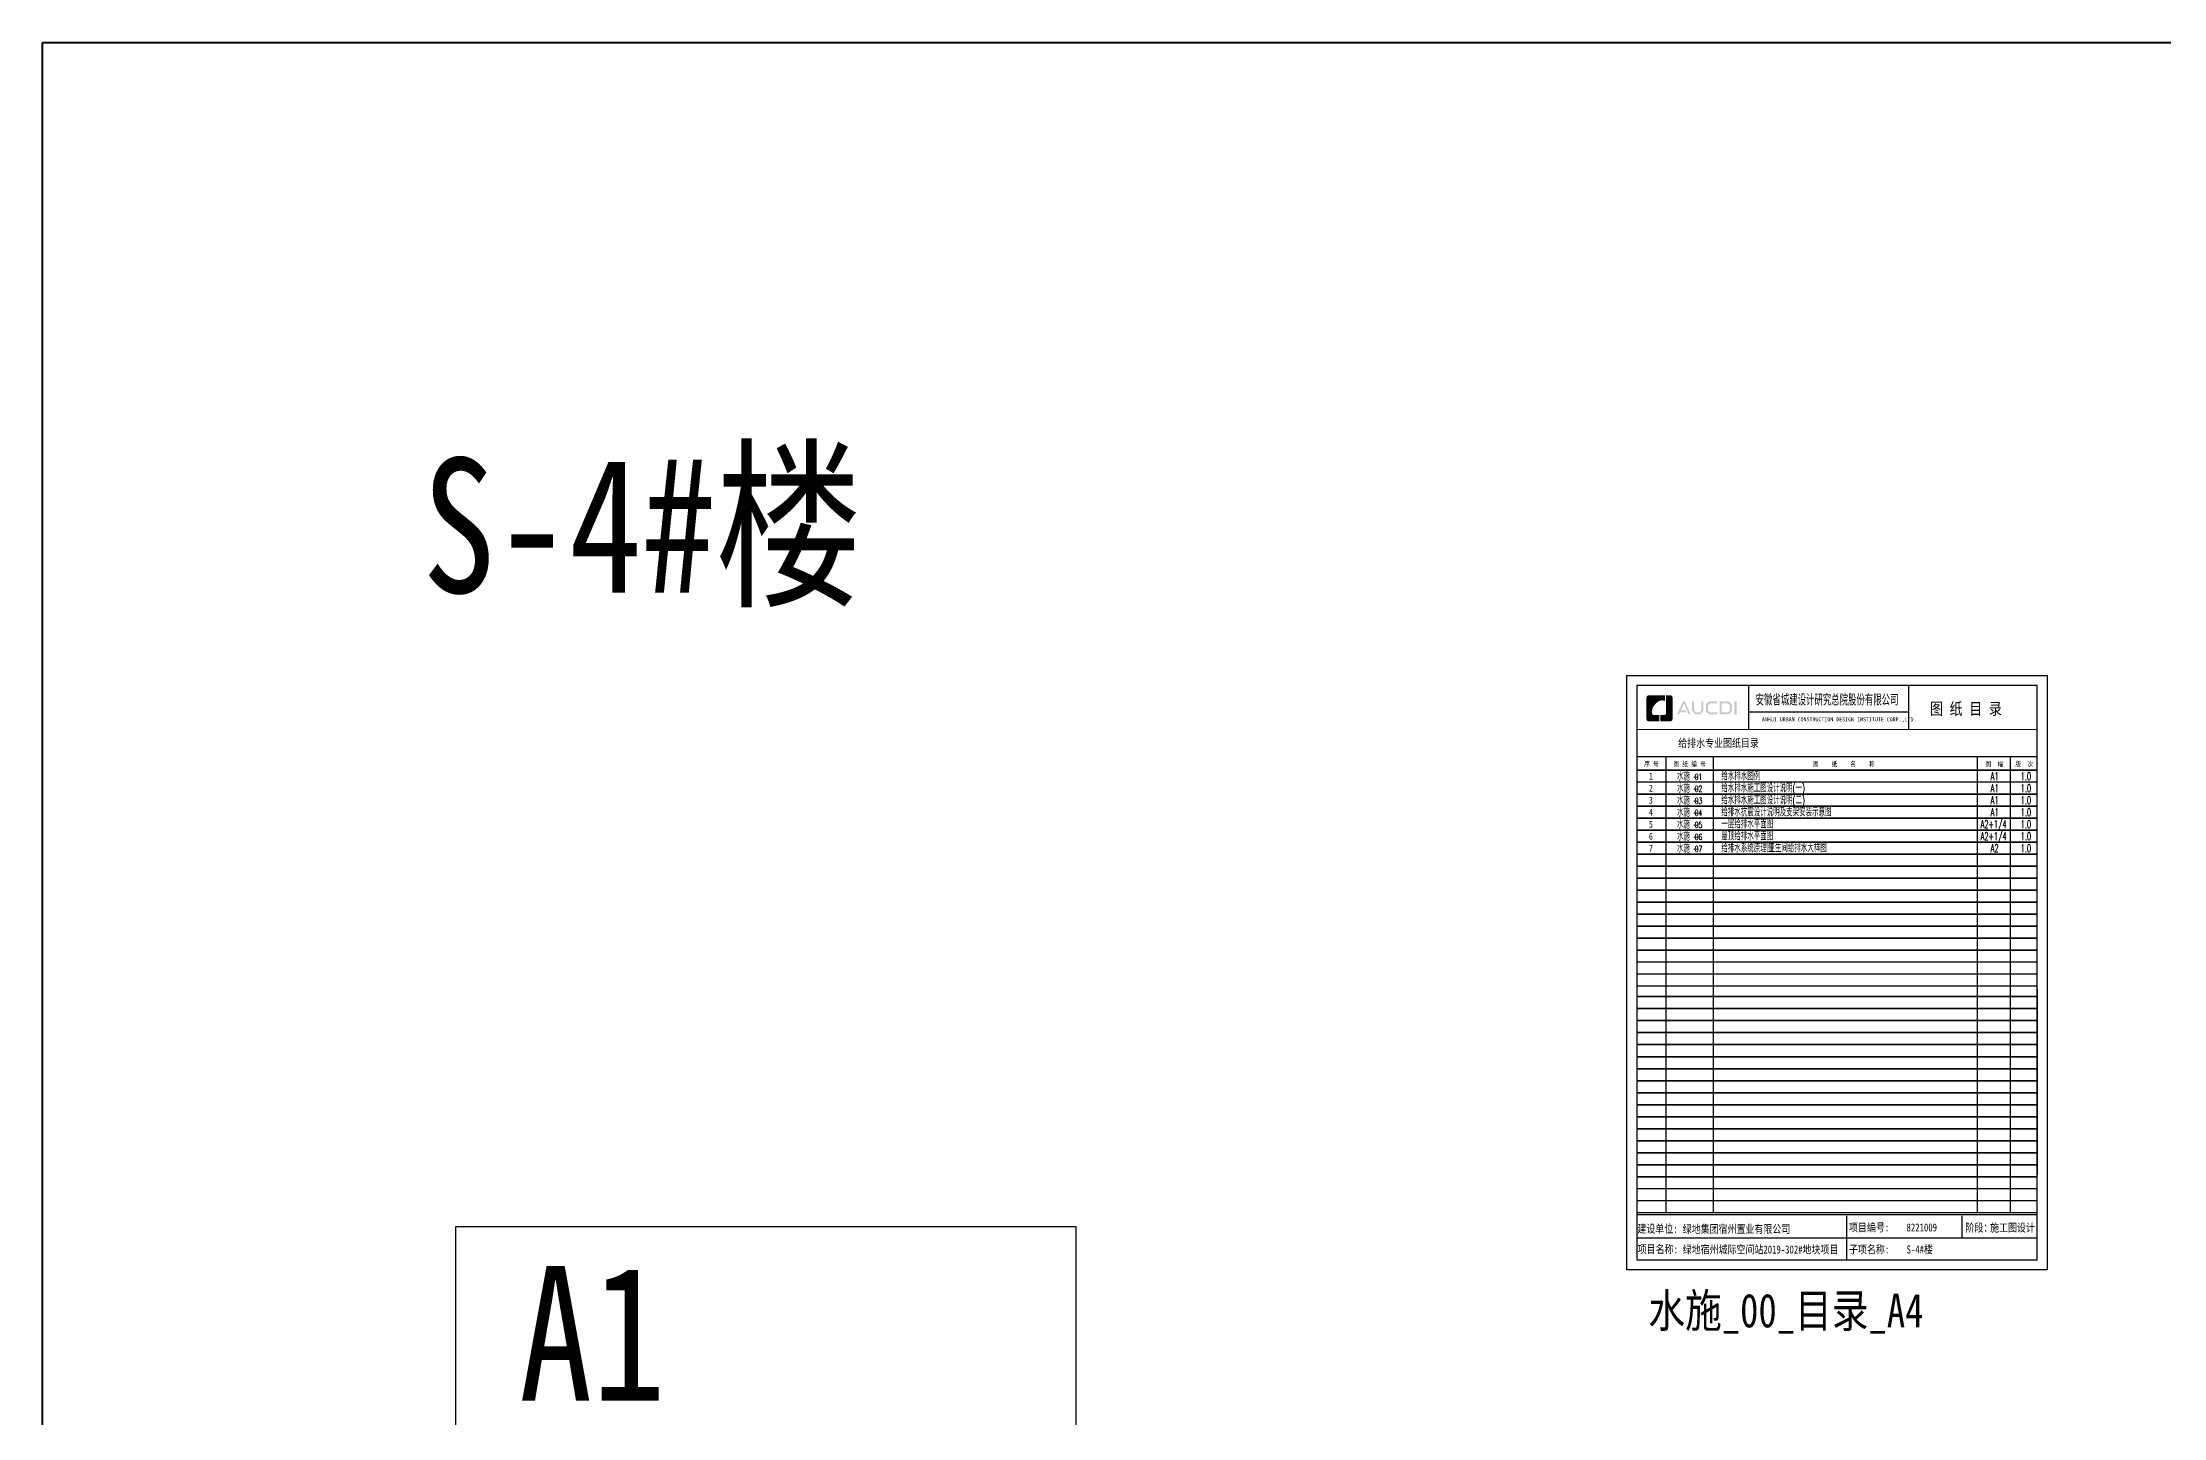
# Model space of a CAD drawing. Extents: x 1725261 to 1937680, y 860327 to 1571294.
# Drawn here: x 1739683 to 1845703, y 1502560 to 1571294 of the extents above; entities that cross this region are included whole.
import ezdxf

# ---------------------------------------------------------------- set-up
doc = ezdxf.new("R2010")
doc.units = 0
doc.header["$LTSCALE"] = 1000
doc.header["$MEASUREMENT"] = 0
for name, color, linetype in [('C-Sheet-图框', 101, 'Continuous'), ('PUB_TEXT', 4, 'Continuous'), ('text', 7, 'Continuous'), ('图框', 140, 'Continuous'), ('图签文字', 147, 'Continuous'), ('导图字', 7, 'Continuous')]:
    doc.layers.add(name, color=color, linetype=linetype)
doc.layers.add('ZC', color=6, linetype='Continuous', lineweight=40)
doc.styles.add('_HZTXT', font='simplex.shx', dxfattribs={"width": 0.8, "bigfont": 'HZTXT.shx'})
doc.styles.add('DIM_FONT', font='SIMPLEX.shx', dxfattribs={"width": 0.56})
doc.styles.add('STYLE111', font='simhei.ttf', dxfattribs={"width": 0.7})
doc.styles.add('建筑图签-1', font='simhei.ttf', dxfattribs={"width": 0.7})
doc.styles.add('黑体', font='simhei.ttf')

# ---------------------------------------------------------------- blocks, each defined once
blk = doc.blocks.new('院标1')
h = blk.add_hatch(color=150)
h.dxf.hatch_style = 1
h.set_gradient(color1=(33, 113, 253), color2=(33, 113, 253), tint=1, name='INVCURVED')
edge = h.paths.add_edge_path()
edge.add_spline(control_points=[(116373, 648379), (116379, 648379), (116382, 648379), (116391, 648379), (116391, 648379), (116391, 648379), (116616, 648379), (116616, 648379), (116616, 648379), (116616, 648379), (116616, 648054), (116616, 648054), (116616, 648054), (116616, 648054), (116108, 648054), (116108, 648054), (116108, 648054), (116028, 648054), (115963, 648111), (115963, 648199), (115963, 648199), (115963, 648199), (115963, 649215), (115963, 649215), (115963, 649215), (115963, 649295), (116018, 649360), (116108, 649360), (116108, 649360), (116108, 649360), (116897, 649360), (116897, 649360), (116897, 649360), (116897, 649360), (116897, 649080), (116897, 649080), (116897, 649080), (116897, 649080), (116566, 649140), (116356, 648859), (116356, 648859), (116245, 648719), (116240, 648545), (116247, 648466), (116247, 648466), (116254, 648386), (116247, 648466), (116247, 648466), (116247, 648466), (116247, 648466), (116258, 648374), (116373, 648379)], knot_values=[0, 0, 0, 0, 0.0714286, 0.0714286, 0.0714286, 0.1071429, 0.1428571, 0.1428571, 0.1428571, 0.1785714, 0.2142857, 0.2142857, 0.2142857, 0.25, 0.2857143, 0.2857143, 0.2857143, 0.3214286, 0.3571429, 0.3571429, 0.3571429, 0.3928571, 0.4285714, 0.4285714, 0.4285714, 0.4642857, 0.5, 0.5, 0.5, 0.5357143, 0.5714286, 0.5714286, 0.5714286, 0.6071429, 0.6428571, 0.6428571, 0.6428571, 0.6785714, 0.7142857, 0.7142857, 0.7142857, 0.75, 0.7857143, 0.7857143, 0.7857143, 0.8214286, 0.8571429, 0.8571429, 0.8571429, 0.9285714, 1, 1, 1, 1], degree=3, periodic=0)
h = blk.add_hatch(color=150)
h.dxf.hatch_style = 1
h.set_gradient(color1=(33, 113, 253), color2=(33, 113, 253), tint=1, name='INVCURVED')
edge = h.paths.add_edge_path()
edge.add_spline(control_points=[(117268, 649215), (117268, 649215), (117268, 648199), (117268, 648199), (117268, 648199), (117268, 648114), (117212, 648054), (117123, 648054), (117123, 648054), (117123, 648054), (116663, 648054), (116663, 648054), (116663, 648054), (116663, 648054), (116663, 648379), (116663, 648379), (116663, 648379), (116663, 648379), (116865, 648379), (116865, 648379), (116865, 648379), (116907, 648379), (116941, 648413), (116941, 648455), (116941, 648455), (116941, 648455), (116941, 649360), (116941, 649360), (116941, 649360), (116941, 649360), (117123, 649360), (117123, 649360), (117123, 649360), (117204, 649360), (117268, 649306), (117268, 649215)], knot_values=[0, 0, 0, 0, 0.1, 0.1, 0.1, 0.15, 0.2, 0.2, 0.2, 0.25, 0.3, 0.3, 0.3, 0.35, 0.4, 0.4, 0.4, 0.45, 0.5, 0.5, 0.5, 0.55, 0.6, 0.6, 0.6, 0.65, 0.7, 0.7, 0.7, 0.75, 0.8, 0.8, 0.8, 0.9, 1, 1, 1, 1], degree=3, periodic=0)

msp = doc.modelspace()

# ---------------------------------------------------------------- hatches: boundary and pattern name
h = msp.add_hatch(color=150)
h.dxf.hatch_style = 1
h.set_gradient(color1=(33, 113, 253), color2=(33, 113, 253), tint=1, name='INVCURVED')
edge = h.paths.add_edge_path()
edge.add_spline(control_points=[(1821161.2, 1538519.4), (1821161.2, 1538519.4), (1821161.2, 1537504), (1821161.2, 1537504), (1821161.2, 1537504), (1821161.2, 1537418.9), (1821105.5, 1537358.6), (1821015.8, 1537358.6), (1821015.8, 1537358.6), (1821015.8, 1537358.6), (1820556, 1537358.6), (1820556, 1537358.6), (1820556, 1537358.6), (1820556, 1537358.6), (1820556, 1537683.5), (1820556, 1537683.5), (1820556, 1537683.5), (1820556, 1537683.5), (1820758.4, 1537683.5), (1820758.4, 1537683.5), (1820758.4, 1537683.5), (1820800.2, 1537683.5), (1820834.1, 1537717.5), (1820834.1, 1537759.3), (1820834.1, 1537759.3), (1820834.1, 1537759.3), (1820834.1, 1538664.8), (1820834.1, 1538664.8), (1820834.1, 1538664.8), (1820834.1, 1538664.8), (1821015.8, 1538664.8), (1821015.8, 1538664.8), (1821015.8, 1538664.8), (1821097.5, 1538664.8), (1821161.2, 1538611), (1821161.2, 1538519.4)], knot_values=[0, 0, 0, 0, 0.1, 0.1, 0.1, 0.15, 0.2, 0.2, 0.2, 0.25, 0.3, 0.3, 0.3, 0.35, 0.4, 0.4, 0.4, 0.45, 0.5, 0.5, 0.5, 0.55, 0.6, 0.6, 0.6, 0.65, 0.7, 0.7, 0.7, 0.75, 0.8, 0.8, 0.8, 0.9, 1, 1, 1, 1], degree=3, periodic=0)
at = {"layer": '图签文字'}
h = msp.add_hatch(color=4, dxfattribs=at)
h.paths.add_polyline_path([(1824252.4, 1538354.5), (1824359.2, 1538354.5), (1824359.2, 1537699.8), (1824252.4, 1537699.8)])
h.paths.add_polyline_path([(1823612.6, 1538255.4), (1823612.6, 1537808.3), (1823919.1, 1537808.3), (1824024.6, 1537899), (1824024.6, 1538169.8), (1823922.3, 1538255.4)], flags=16)
h.paths.add_polyline_path([(1823512.2, 1538355.7), (1823512.2, 1537707.9), (1823956.3, 1537707.9), (1824125, 1537852.9), (1824125, 1538216.7), (1823958.7, 1538355.7)])
h.paths.add_polyline_path([(1823390.8, 1538358.9), (1823390.8, 1538260.9), (1823044.7, 1538260.9), (1822931.9, 1538166.6), (1822931.9, 1537894.7), (1823044.7, 1537807.8), (1823392.6, 1537807.8), (1823392.6, 1537704.3), (1822998.5, 1537704.3), (1822826.4, 1537852.2), (1822826.4, 1538216.5), (1822994.8, 1538358.9)])
h.paths.add_polyline_path([(1822130.3, 1538357.3), (1822232.8, 1538357.3), (1822232.8, 1537923.3), (1822329.8, 1537811.5), (1822508.7, 1537811.5), (1822605.7, 1537923.3), (1822605.7, 1538357.3), (1822702.6, 1538357.3), (1822702.6, 1537891.6), (1822562.8, 1537707.2), (1822275.7, 1537707.2), (1822130.3, 1537893.5)])
h.paths.add_polyline_path([(1821678.2, 1538356.2), (1821777.7, 1538356.2), (1822068.3, 1537706.5), (1821970, 1537706.5), (1821730.8, 1538245.5), (1821581.9, 1537915.5), (1821812.8, 1537915.5), (1821864.3, 1537817.6), (1821540.4, 1537817.6), (1821490.6, 1537704.8), (1821386, 1537704.8)])

# ---------------------------------------------------------------- linework, layer by layer
msp.add_line((1839381.3, 1523974.5), (1839381.3, 1514699.5))
at = {"layer": 'ZC', "color": 8}
msp.add_lwpolyline([(1739683.5, 1571293.5), (1937680, 1571293.5), (1937680, 938724.9), (1739683.5, 938724.9)], close=True, dxfattribs=at)
at = {"layer": '图框'}
for p, q in [((1819381.3, 1539149.3), (1819381.3, 1510449.3)), ((1839381.3, 1539149.3), (1819381.3, 1539149.3)), ((1824974.6, 1536949.3), (1824974.6, 1539149.3)), ((1832965.4, 1536949.3), (1832965.4, 1539149.3)), ((1839381.3, 1510449.3), (1839381.3, 1539149.3)), ((1832944.3, 1537811.3), (1824974.6, 1537811.3)), ((1819381.3, 1535599.3), (1819381.3, 1511599.3)), ((1819381.3, 1535599.3), (1819381.3, 1515799.3)), ((1819381.3, 1535599.3), (1839381.3, 1535599.3)), ((1820825.5, 1535599.3), (1820825.5, 1512799.3)), ((1823182.7, 1535599.3), (1823182.7, 1512799.3)), ((1836392.9, 1535599.3), (1836392.9, 1512799.3)), ((1838027.1, 1535599.3), (1838027.1, 1512799.3)), ((1839381.3, 1534924.3), (1819381.3, 1534924.3)), ((1839381.3, 1534924.3), (1819381.3, 1534924.3)), ((1819381.3, 1534924.3), (1839381.3, 1534924.3)), ((1819381.3, 1534924.3), (1839381.3, 1534924.3)), ((1839381.3, 1534324.3), (1819381.3, 1534324.3)), ((1839381.3, 1533724.3), (1819381.3, 1533724.3)), ((1819381.3, 1533724.3), (1839381.3, 1533724.3)), ((1819381.3, 1533724.3), (1839381.3, 1533724.3)), ((1839381.3, 1533724.3), (1819381.3, 1533724.3)), ((1839381.3, 1533124.3), (1819381.3, 1533124.3)), ((1839381.3, 1533124.3), (1819381.3, 1533124.3)), ((1819381.3, 1533124.3), (1839381.3, 1533124.3)), ((1839381.3, 1532524.3), (1819381.3, 1532524.3)), ((1839381.3, 1532524.3), (1819381.3, 1532524.3)), ((1819381.3, 1532524.3), (1839381.3, 1532524.3)), ((1819381.3, 1532524.3), (1839381.3, 1532524.3)), ((1839381.3, 1531924.3), (1819381.3, 1531924.3)), ((1839381.3, 1531924.3), (1819381.3, 1531924.3)), ((1839381.3, 1531924.3), (1819381.3, 1531924.3)), ((1839381.3, 1531924.3), (1819381.3, 1531924.3)), ((1819381.3, 1531924.3), (1839381.3, 1531924.3)), ((1819381.3, 1531924.3), (1839381.3, 1531924.3)), ((1839381.3, 1531324.3), (1819381.3, 1531324.3)), ((1819381.3, 1531324.3), (1839381.3, 1531324.3)), ((1819381.3, 1531324.3), (1839381.3, 1531324.3)), ((1839381.3, 1531324.3), (1819381.3, 1531324.3)), ((1839381.3, 1530724.3), (1819381.3, 1530724.3)), ((1839381.3, 1530724.3), (1819381.3, 1530724.3)), ((1819381.3, 1530724.3), (1839381.3, 1530724.3)), ((1819381.3, 1530724.3), (1839381.3, 1530724.3)), ((1839381.3, 1530124.3), (1819381.3, 1530124.3)), ((1839381.3, 1530124.3), (1819381.3, 1530124.3)), ((1819381.3, 1530124.3), (1839381.3, 1530124.3)), ((1819381.3, 1530124.3), (1839381.3, 1530124.3)), ((1839381.3, 1529524.3), (1819381.3, 1529524.3)), ((1839381.3, 1529524.3), (1819381.3, 1529524.3)), ((1839381.3, 1529524.3), (1819381.3, 1529524.3)), ((1839381.3, 1529524.3), (1819381.3, 1529524.3)), ((1819381.3, 1529524.3), (1839381.3, 1529524.3)), ((1819381.3, 1529524.3), (1839381.3, 1529524.3)), ((1839381.3, 1528924.3), (1819381.3, 1528924.3)), ((1819381.3, 1528924.3), (1839381.3, 1528924.3)), ((1819381.3, 1528924.3), (1839381.3, 1528924.3)), ((1839381.3, 1528924.3), (1819381.3, 1528924.3)), ((1839381.3, 1528324.3), (1819381.3, 1528324.3)), ((1839381.3, 1528324.3), (1819381.3, 1528324.3)), ((1819381.3, 1528324.3), (1839381.3, 1528324.3)), ((1819381.3, 1528324.3), (1839381.3, 1528324.3)), ((1839381.3, 1527724.3), (1819381.3, 1527724.3)), ((1839381.3, 1527724.3), (1819381.3, 1527724.3)), ((1819381.3, 1527724.3), (1839381.3, 1527724.3)), ((1819381.3, 1527724.3), (1839381.3, 1527724.3)), ((1839381.3, 1527124.3), (1819381.3, 1527124.3)), ((1839381.3, 1527124.3), (1819381.3, 1527124.3)), ((1839381.3, 1527124.3), (1819381.3, 1527124.3)), ((1839381.3, 1527124.3), (1819381.3, 1527124.3)), ((1819381.3, 1527124.3), (1839381.3, 1527124.3)), ((1819381.3, 1527124.3), (1839381.3, 1527124.3)), ((1839381.3, 1526524.3), (1819381.3, 1526524.3)), ((1819381.3, 1526524.3), (1839381.3, 1526524.3)), ((1819381.3, 1526524.3), (1839381.3, 1526524.3)), ((1839381.3, 1526524.3), (1819381.3, 1526524.3)), ((1839381.3, 1525924.3), (1819381.3, 1525924.3)), ((1839381.3, 1525924.3), (1819381.3, 1525924.3)), ((1819381.3, 1525924.3), (1839381.3, 1525924.3)), ((1819381.3, 1525924.3), (1839381.3, 1525924.3)), ((1839381.3, 1525324.3), (1819381.3, 1525324.3)), ((1839381.3, 1524724.3), (1819381.3, 1524724.3)), ((1839381.3, 1524124.3), (1819381.3, 1524124.3)), ((1839381.3, 1523599.3), (1819381.3, 1523599.3)), ((1819381.3, 1523599.3), (1839381.3, 1523599.3)), ((1819381.3, 1523599.3), (1839381.3, 1523599.3)), ((1839381.3, 1523599.3), (1819381.3, 1523599.3)), ((1839381.3, 1522999.3), (1819381.3, 1522999.3)), ((1839381.3, 1522999.3), (1819381.3, 1522999.3)), ((1819381.3, 1522999.3), (1839381.3, 1522999.3)), ((1819381.3, 1522999.3), (1839381.3, 1522999.3)), ((1839381.3, 1522399.3), (1819381.3, 1522399.3)), ((1839381.3, 1522399.3), (1819381.3, 1522399.3)), ((1819381.3, 1522399.3), (1839381.3, 1522399.3)), ((1819381.3, 1522399.3), (1839381.3, 1522399.3)), ((1839381.3, 1521799.3), (1819381.3, 1521799.3)), ((1839381.3, 1521799.3), (1819381.3, 1521799.3)), ((1839381.3, 1521799.3), (1819381.3, 1521799.3)), ((1839381.3, 1521799.3), (1819381.3, 1521799.3)), ((1819381.3, 1521799.3), (1839381.3, 1521799.3)), ((1819381.3, 1521799.3), (1839381.3, 1521799.3)), ((1839381.3, 1521199.3), (1819381.3, 1521199.3)), ((1819381.3, 1521199.3), (1839381.3, 1521199.3)), ((1819381.3, 1521199.3), (1839381.3, 1521199.3)), ((1839381.3, 1521199.3), (1819381.3, 1521199.3)), ((1839381.3, 1520599.3), (1819381.3, 1520599.3)), ((1839381.3, 1520599.3), (1819381.3, 1520599.3)), ((1819381.3, 1520599.3), (1839381.3, 1520599.3)), ((1819381.3, 1520599.3), (1839381.3, 1520599.3)), ((1839381.3, 1519999.3), (1819381.3, 1519999.3)), ((1839381.3, 1519999.3), (1819381.3, 1519999.3)), ((1819381.3, 1519999.3), (1839381.3, 1519999.3)), ((1819381.3, 1519999.3), (1839381.3, 1519999.3)), ((1839381.3, 1519399.3), (1819381.3, 1519399.3)), ((1839381.3, 1519399.3), (1819381.3, 1519399.3)), ((1839381.3, 1519399.3), (1819381.3, 1519399.3)), ((1839381.3, 1519399.3), (1819381.3, 1519399.3)), ((1819381.3, 1519399.3), (1839381.3, 1519399.3)), ((1819381.3, 1519399.3), (1839381.3, 1519399.3)), ((1839381.3, 1518799.3), (1819381.3, 1518799.3)), ((1819381.3, 1518799.3), (1839381.3, 1518799.3)), ((1819381.3, 1518799.3), (1839381.3, 1518799.3)), ((1839381.3, 1518799.3), (1819381.3, 1518799.3)), ((1839381.3, 1518199.3), (1819381.3, 1518199.3)), ((1839381.3, 1518199.3), (1819381.3, 1518199.3)), ((1819381.3, 1518199.3), (1839381.3, 1518199.3)), ((1819381.3, 1518199.3), (1839381.3, 1518199.3)), ((1839381.3, 1517599.3), (1819381.3, 1517599.3)), ((1839381.3, 1517599.3), (1819381.3, 1517599.3)), ((1819381.3, 1517599.3), (1839381.3, 1517599.3)), ((1819381.3, 1517599.3), (1839381.3, 1517599.3)), ((1839381.3, 1516999.3), (1819381.3, 1516999.3)), ((1839381.3, 1516999.3), (1819381.3, 1516999.3)), ((1839381.3, 1516999.3), (1819381.3, 1516999.3)), ((1839381.3, 1516999.3), (1819381.3, 1516999.3)), ((1819381.3, 1516999.3), (1839381.3, 1516999.3)), ((1819381.3, 1516999.3), (1839381.3, 1516999.3)), ((1839381.3, 1516399.3), (1819381.3, 1516399.3)), ((1819381.3, 1516399.3), (1839381.3, 1516399.3)), ((1819381.3, 1516399.3), (1839381.3, 1516399.3)), ((1839381.3, 1516399.3), (1819381.3, 1516399.3)), ((1839381.3, 1515799.3), (1819381.3, 1515799.3)), ((1839381.3, 1515799.3), (1819381.3, 1515799.3)), ((1819381.3, 1515799.3), (1839381.3, 1515799.3)), ((1819381.3, 1515799.3), (1839381.3, 1515799.3)), ((1839381.3, 1515199.3), (1819381.3, 1515199.3)), ((1839381.3, 1515199.3), (1819381.3, 1515199.3)), ((1839381.3, 1515199.3), (1819381.3, 1515199.3)), ((1839381.3, 1515199.3), (1819381.3, 1515199.3)), ((1819381.3, 1515199.3), (1839381.3, 1515199.3)), ((1819381.3, 1515199.3), (1839381.3, 1515199.3)), ((1839381.3, 1514599.3), (1819381.3, 1514599.3)), ((1819381.3, 1514599.3), (1839381.3, 1514599.3)), ((1839381.3, 1514599.3), (1819381.3, 1514599.3)), ((1819381.3, 1514599.3), (1839381.3, 1514599.3)), ((1839381.3, 1513999.3), (1819381.3, 1513999.3)), ((1839381.3, 1513399.3), (1819381.3, 1513399.3)), ((1839381.3, 1512799.3), (1819381.3, 1512799.3)), ((1829851.8, 1512649.3), (1829851.8, 1510449.3)), ((1835626.1, 1512649.3), (1835626.1, 1511549.5)), ((1819381.3, 1511548.2), (1839381.3, 1511549.8)), ((1819381.3, 1510449.3), (1839381.3, 1510449.3))]:
    msp.add_line(p, q, dxfattribs=at)
for points in [[(1839881.3, 1539649.3), (1839881.3, 1509949.3), (1818881.3, 1509949.3), (1818881.3, 1539649.3)], [(1839881.3, 1539649.3), (1839881.3, 1509949.3), (1818881.3, 1509949.3), (1818881.3, 1539649.3)], [(1819381.3, 1510449.3), (1839381.3, 1510449.3), (1839381.3, 1539149.3), (1819381.3, 1539149.3)]]:
    msp.add_lwpolyline(points, close=True, dxfattribs=at)
at = {"layer": '图框', "const_width": 56.2}
for points in [[(1819381.3, 1536949.3), (1839381.3, 1536949.3)], [(1819381.3, 1512699.5), (1839381.3, 1512699.5)]]:
    msp.add_lwpolyline(points, dxfattribs=at)
at = {"layer": '图框', "color": 2}
msp.add_lwpolyline([(1791341.1, 1494117.1), (1760341.1, 1494117.1), (1760341.1, 1512117.1), (1791341.1, 1512117.1)], close=True, dxfattribs=at)

# ---------------------------------------------------------------- block references
msp.add_blockref('院标1', (1703890.9, 889301.1))

# ---------------------------------------------------------------- texts
at = {"layer": 'C-Sheet-图框', "color": 7, "linetype": 'Continuous', "style": 'STYLE111', "width": 0.7}
for s, p in [('2', (1819978.9, 1533843.1)), ('1', (1819978.9, 1534443.1)), ('3', (1819978.9, 1533243.1)), ('4', (1819978.9, 1532643.1)), ('5', (1819978.9, 1532043.1)), ('6', (1819978.9, 1531443.1)), ('7', (1819978.9, 1530843.1))]:
    msp.add_text(s, height=350, dxfattribs=at).set_placement(p)
at = {"layer": 'PUB_TEXT', "linetype": 'Continuous', "style": '_HZTXT', "width": 0.6}
for p in [(1821377.9, 1534401.5), (1821377.9, 1533801.5), (1821377.9, 1533201.5), (1821377.9, 1532601.5), (1821377.9, 1532001.5), (1821377.9, 1531401.5), (1821377.9, 1530801.5)]:
    msp.add_text('水施 - ', height=400, dxfattribs=at).set_placement(p)
at = {"layer": 'PUB_TEXT', "color": 1, "linetype": 'Continuous', "width": 0.6}
for s, height, style, p in [('01', 300, 'DIM_FONT', (1822267.7, 1534435.7)), ('02', 300, 'DIM_FONT', (1822267.7, 1533835.7)), ('1.0', 400, '_HZTXT', (1838563.5, 1534413.3)), ('1.0', 400, '_HZTXT', (1838563.5, 1533813.3)), ('03', 300, 'DIM_FONT', (1822267.7, 1533235.7)), ('1.0', 400, '_HZTXT', (1838563.5, 1533213.3)), ('04', 300, 'DIM_FONT', (1822267.7, 1532635.7)), ('05', 300, 'DIM_FONT', (1822267.7, 1532035.7)), ('1.0', 400, '_HZTXT', (1838563.5, 1532613.3)), ('1.0', 400, '_HZTXT', (1838563.5, 1532013.3)), ('06', 300, 'DIM_FONT', (1822267.7, 1531435.7)), ('07', 300, 'DIM_FONT', (1822267.7, 1530835.7)), ('1.0', 400, '_HZTXT', (1838563.5, 1531413.3)), ('1.0', 400, '_HZTXT', (1838563.5, 1530813.3))]:
    msp.add_text(s, height=height, dxfattribs=dict(at, style=style)).set_placement(p)
at = {"layer": 'PUB_TEXT', "color": 7, "linetype": 'Continuous', "style": '_HZTXT', "width": 0.6}
for s, p in [('给水排水图例', (1823598, 1534413.3)), ('给水排水施工图设计说明(一)', (1823598, 1533813.3)), ('A1', (1837063.9, 1534413.3)), ('A1', (1837063.9, 1533813.3)), ('给水排水施工图设计说明(二)', (1823598, 1533213.3)), ('给排水抗震设计说明及支架安装示意图', (1823598, 1532613.3)), ('A1', (1837063.9, 1533213.3)), ('一层给排水平面图', (1823598, 1532013.3)), ('A2+1/4', (1836561.5, 1532013.3)), ('A1', (1837063.9, 1532613.3)), ('屋顶给排水平面图', (1823598, 1531413.3)), ('给排水系统原理图', (1823598, 1530813.3)), ('卫生间给排水大样图', (1825952, 1530821.9)), ('A2+1/4', (1836561.5, 1531413.3)), ('A2', (1837063.9, 1530813.3))]:
    msp.add_text(s, height=400, dxfattribs=at).set_placement(p)
at = {"layer": 'text', "color": 2, "style": '黑体', "width": 0.8}
msp.add_text('S-4#楼', height=6729.45, dxfattribs=at).set_placement((1758668, 1543791.2))
at = {"layer": '图框', "color": 2, "style": '黑体', "width": 0.8}
msp.add_text('A1', height=6729.45, dxfattribs=at).set_placement((1763504.2, 1503399.9))
at = {"layer": '图签文字', "color": 7, "style": '建筑图签-1'}
for s, height, width, p in [('安徽省城建设计研究总院股份有限公司', 500, 0.6, (1825311.9, 1538203.7)), ('图 纸 目 录', 600, 0.8, (1834024.3, 1537689.7)), ('给排水专业图纸目录', 400, 0.8, (1821443.4, 1536074.8)), ('序 号', 250, 0.8, (1819743.7, 1535100.5)), ('图 纸 编 号', 250, 0.8, (1821211.4, 1535100.5)), ('图    纸    名    称', 250, 0.8, (1828178.4, 1535100.5)), ('图  幅', 250, 0.8, (1836797, 1535100.5)), ('版  次', 250, 0.8, (1838293.5, 1535100.5)), (' 建设单位: ', 400, 0.8, (1819185.1, 1511798.2)), ('项目编号:', 400, 0.8, (1829979.2, 1511863.3)), ('阶段：', 400, 0.8, (1835798.8, 1511850.8)), ('项目名称:', 400, 0.8, (1819418.6, 1510775.8)), ('子项名称:', 400, 0.8, (1829979.2, 1510763.4))]:
    msp.add_text(s, height=height, dxfattribs=dict(at, width=width)).set_placement(p)
at = {"layer": '图签文字', "color": 7, "linetype": 'Continuous', "style": '建筑图签-1', "width": 0.91}
msp.add_text('ANHUI URBAN CONSTRUCTION DESIGN INSTITUTE CORP.,LTD.', height=200, dxfattribs=at).set_placement((1825628, 1537357.3))
at = {"layer": '图签文字', "color": 6, "style": '建筑图签-1', "width": 0.8}
for s, p in [('绿地集团宿州置业有限公司', (1821668, 1511783.1)), ('8221009', (1832855.7, 1511863.3)), ('施工图设计', (1837031.5, 1511850.8)), ('绿地宿州城际空间站2019-302#地块项目', (1821668, 1510760.6))]:
    msp.add_text(s, height=400, dxfattribs=at).set_placement(p)
at = {"layer": '图签文字', "color": 2, "style": '建筑图签-1', "width": 0.8}
msp.add_text('S-4#楼', height=400, dxfattribs=at).set_placement((1832855.6, 1510763.2))
at = {"layer": '导图字', "color": 1, "style": '黑体', "width": 0.8}
msp.add_text('水施_00_目录_A4', height=1682.363, dxfattribs=at).set_placement((1819950, 1507070.5))

doc.saveas('drawing.dxf')
